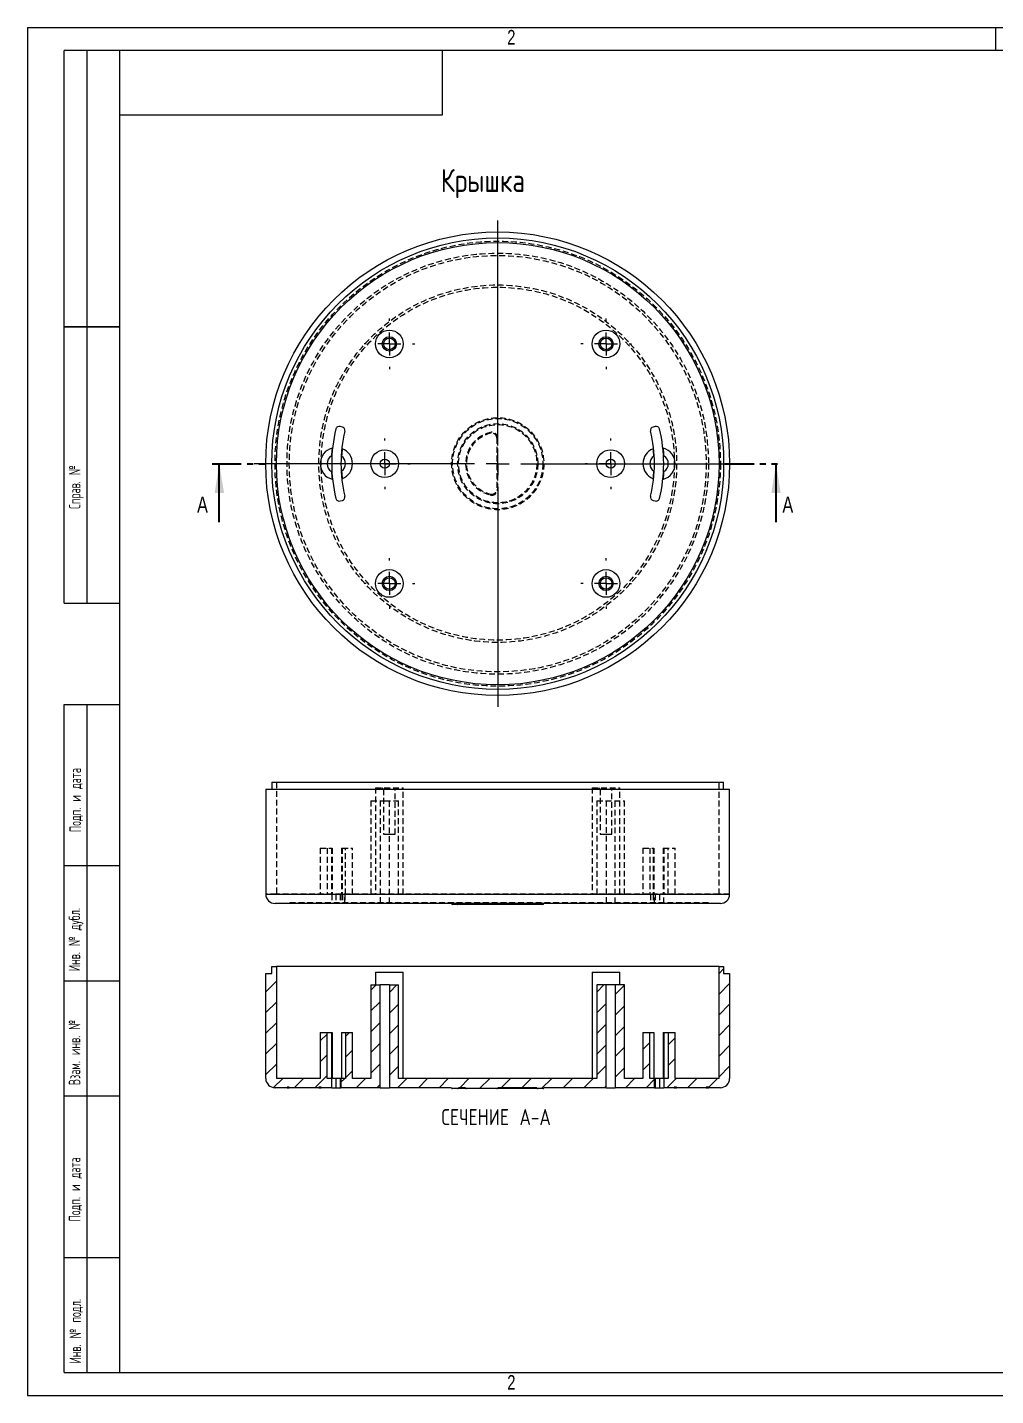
# Model space of a CAD drawing. Header units: millimetres. Extents: x 0 to 420, y 0 to 297.
# Drawn here: x 0 to 210, y 0 to 297 of the extents above; entities that cross this region are included whole.
import ezdxf

# ---------------------------------------------------------------- set-up
doc = ezdxf.new("R2010")
doc.units = ezdxf.units.MM
doc.linetypes.add('HIDDEN', pattern=[1.905, 1.27, -0.635])
doc.linetypes.add('PHANTOM', pattern=[12.7, 6.35, -1.27, 1.27, -1.27, 1.27, -1.27])
doc.layers.add('ОСЕВЫЕ', color=7, linetype='Continuous')
doc.styles.add('SLDTEXTSTYLE1', font='TXT', dxfattribs={"width": 0.605, "bigfont": 'bigfont'})
doc.styles.add('SLDTEXTSTYLE3', font='TXT', dxfattribs={"width": 0.75})
doc.styles.add('SLDTEXTSTYLE4', font='TXT', dxfattribs={"width": 0.75, "bigfont": 'bigfont'})

# ---------------------------------------------------------------- blocks, each defined once
blk = doc.blocks.new('SW_CENTERMARKSYMBOL_0')
at = {"color": 0, "linetype": 'Continuous', "lineweight": 0}
for p, q in [((0, 5), (0, 52.8)), ((-5, 0), (-52.8, 0)), ((0, 0), (-2.5, 0)), ((0, 0), (0, 2.5)), ((0, 0), (0, -2.5)), ((0, 0), (2.5, 0)), ((5, 0), (52.8, 0)), ((0, -5), (0, -52.8))]:
    blk.add_line(p, q, dxfattribs=at)
blk = doc.blocks.new('SW_CENTERMARKSYMBOL_1')
at = {"color": 0, "linetype": 'Continuous', "lineweight": 0}
for p, q in [((0, 5), (0, 5.5)), ((-5, 0), (-5.5, 0)), ((0, 0), (-2.5, 0)), ((0, 0), (0, 2.5)), ((0, 0), (0, -2.5)), ((0, 0), (2.5, 0)), ((5, 0), (5.5, 0)), ((0, -5), (0, -5.5))]:
    blk.add_line(p, q, dxfattribs=at)
blk = doc.blocks.new('SW_CENTERMARKSYMBOL_2')
at = {"color": 0, "linetype": 'Continuous', "lineweight": 0}
for p, q in [((0, 5), (0, 5.5)), ((-5, 0), (-5.5, 0)), ((0, 0), (-2.5, 0)), ((0, 0), (0, 2.5)), ((0, 0), (0, -2.5)), ((0, 0), (2.5, 0)), ((5, 0), (5.5, 0)), ((0, -5), (0, -5.5))]:
    blk.add_line(p, q, dxfattribs=at)
blk = doc.blocks.new('SW_CENTERMARKSYMBOL_3')
at = {"color": 0, "linetype": 'Continuous', "lineweight": 0}
for p, q in [((0, 5), (0, 5.5)), ((-5, 0), (-5.5, 0)), ((0, 0), (-2.5, 0)), ((0, 0), (0, 2.5)), ((0, 0), (0, -2.5)), ((0, 0), (2.5, 0)), ((5, 0), (5.5, 0)), ((0, -5), (0, -5.5))]:
    blk.add_line(p, q, dxfattribs=at)
blk = doc.blocks.new('SW_CENTERMARKSYMBOL_4')
at = {"color": 0, "linetype": 'Continuous', "lineweight": 0}
for p, q in [((0, 5), (0, 5.5)), ((-5, 0), (-5.5, 0)), ((0, 0), (-2.5, 0)), ((0, 0), (0, 2.5)), ((0, 0), (0, -2.5)), ((0, 0), (2.5, 0)), ((5, 0), (5.5, 0)), ((0, -5), (0, -5.5))]:
    blk.add_line(p, q, dxfattribs=at)
blk = doc.blocks.new('SW_CENTERMARKSYMBOL_5')
at = {"color": 0, "linetype": 'Continuous', "lineweight": 0}
for p, q in [((0, 5), (0, 5.5)), ((-5, 0), (-5.5, 0)), ((0, 0), (-2.5, 0)), ((0, 0), (0, 2.5)), ((0, 0), (0, -2.5)), ((0, 0), (2.5, 0)), ((5, 0), (5.5, 0)), ((0, -5), (0, -5.5))]:
    blk.add_line(p, q, dxfattribs=at)
blk = doc.blocks.new('SW_CENTERMARKSYMBOL_6')
at = {"color": 0, "linetype": 'Continuous', "lineweight": 0}
for p, q in [((0, 5), (0, 5.5)), ((-5, 0), (-5.5, 0)), ((0, 0), (-2.5, 0)), ((0, 0), (0, 2.5)), ((0, 0), (0, -2.5)), ((0, 0), (2.5, 0)), ((5, 0), (5.5, 0)), ((0, -5), (0, -5.5))]:
    blk.add_line(p, q, dxfattribs=at)

msp = doc.modelspace()

# ---------------------------------------------------------------- hatches: boundary and pattern name
at = {"linetype": 'Continuous', "lineweight": 18}
h = msp.add_hatch(dxfattribs=at)
h.set_pattern_fill('ANSI31', angle=3e-322, style=0)
edge = h.paths.add_edge_path(flags=0)
edge.add_line((53.71, 66.84), (56.31, 66.84))
edge.add_line((56.31, 66.84), (56.31, 66.94))
edge.add_line((56.31, 66.94), (56.81, 66.94))
edge.add_line((56.81, 66.94), (56.81, 66.84))
edge.add_line((56.81, 66.84), (63.21, 66.84))
edge.add_line((63.21, 66.84), (63.21, 66.94))
edge.add_line((63.21, 66.94), (63.71, 66.94))
edge.add_line((63.71, 66.94), (63.71, 66.84))
edge.add_line((63.71, 66.84), (66.01, 66.84))
edge.add_line((66.01, 66.84), (66.01, 68.84))
edge.add_line((66.01, 68.84), (65.01, 68.84))
edge.add_line((65.01, 68.84), (65.01, 78.84))
edge.add_line((65.01, 78.84), (63.51, 78.84))
edge.add_line((63.51, 78.84), (63.51, 68.84))
edge.add_line((63.51, 68.84), (54.01, 68.84))
edge.add_line((54.01, 68.84), (54.01, 93.14))
edge.add_line((54.01, 93.14), (53.01, 93.14))
edge.add_line((53.01, 93.14), (53.01, 91.64))
edge.add_line((53.01, 91.64), (51.71, 91.64))
edge.add_line((51.71, 91.64), (51.71, 68.84))
edge.add_arc((53.71, 68.84), 2, 180, 270)
h = msp.add_hatch(dxfattribs=at)
h.set_pattern_fill('ANSI31', angle=3e-322, style=0)
edge = h.paths.add_edge_path(flags=0)
edge.add_line((147.21, 66.94), (147.71, 66.94))
edge.add_line((147.71, 66.94), (147.71, 66.84))
edge.add_line((147.71, 66.84), (150.31, 66.84))
edge.add_arc((150.31, 68.84), 2, 270, 360)
edge.add_line((152.31, 68.84), (152.31, 91.64))
edge.add_line((152.31, 91.64), (151.01, 91.64))
edge.add_line((151.01, 91.64), (151.01, 93.14))
edge.add_line((151.01, 93.14), (150.01, 93.14))
edge.add_line((150.01, 93.14), (150.01, 68.84))
edge.add_line((150.01, 68.84), (140.51, 68.84))
edge.add_line((140.51, 68.84), (140.51, 78.84))
edge.add_line((140.51, 78.84), (139.01, 78.84))
edge.add_line((139.01, 78.84), (139.01, 68.84))
edge.add_line((139.01, 68.84), (138.01, 68.84))
edge.add_line((138.01, 68.84), (138.01, 66.84))
edge.add_line((138.01, 66.84), (140.31, 66.84))
edge.add_line((140.31, 66.84), (140.31, 66.94))
edge.add_line((140.31, 66.94), (140.81, 66.94))
edge.add_line((140.81, 66.94), (140.81, 66.84))
edge.add_line((140.81, 66.84), (147.21, 66.84))
edge.add_line((147.21, 66.84), (147.21, 66.94))
h = msp.add_hatch(dxfattribs=at)
h.set_pattern_fill('ANSI31', angle=3e-322, style=0)
h.paths.add_polyline_path([(68.01, 66.84), (76.51, 66.84), (76.51, 89.14), (74.51, 89.14), (74.51, 68.84), (70.51, 68.84), (70.51, 78.84), (69.01, 78.84), (69.01, 68.84), (68.01, 68.84)], flags=0)
h = msp.add_hatch(dxfattribs=at)
h.set_pattern_fill('ANSI31', angle=3e-322, style=0)
edge = h.paths.add_edge_path(flags=0)
edge.add_arc((95.24, 66.84), 0.2, 180, 270)
edge.add_line((95.24, 66.64), (101.81, 66.64))
edge.add_arc((101.81, 66.84), 0.2, 270, 360)
edge.add_line((102.01, 66.84), (110.5, 66.84))
edge.add_arc((110.7, 66.84), 0.2, 180, 270)
edge.add_line((110.7, 66.64), (111.81, 66.64))
edge.add_arc((111.81, 66.84), 0.2, 270, 360)
edge.add_line((112.01, 66.84), (125.51, 66.84))
edge.add_line((125.51, 66.84), (125.51, 89.14))
edge.add_line((125.51, 89.14), (123.51, 89.14))
edge.add_line((123.51, 89.14), (123.51, 68.84))
edge.add_line((123.51, 68.84), (80.51, 68.84))
edge.add_line((80.51, 68.84), (80.51, 89.14))
edge.add_line((80.51, 89.14), (78.51, 89.14))
edge.add_line((78.51, 89.14), (78.51, 66.84))
edge.add_line((78.51, 66.84), (92.01, 66.84))
edge.add_arc((92.21, 66.84), 0.2, 180, 270)
edge.add_line((92.21, 66.64), (93.31, 66.64))
edge.add_arc((93.31, 66.84), 0.2, 270, 360)
edge.add_line((93.51, 66.84), (95.04, 66.84))
h = msp.add_hatch(dxfattribs=at)
h.set_pattern_fill('ANSI31', angle=3e-322, style=0)
h.paths.add_polyline_path([(127.51, 66.84), (136.01, 66.84), (136.01, 68.84), (135.01, 68.84), (135.01, 78.84), (133.51, 78.84), (133.51, 68.84), (129.51, 68.84), (129.51, 89.14), (127.51, 89.14)], flags=0)

# ---------------------------------------------------------------- linework, layer by layer
at = {"color": 7, "linetype": 'Continuous', "lineweight": 25}
for p, q in [((8, 172), (8, 292)), ((20, 292), (8, 292)), ((8, 172), (8, 292)), ((13, 172), (13, 292)), ((13, 172), (13, 292)), ((20, 292), (20, 5)), ((415, 292), (20, 292)), ((20, 292), (20, 5)), ((90, 278), (90, 292)), ((20, 278), (90, 278)), ((8, 232), (20, 232)), ((20, 232), (8, 232)), ((68.31, 210.24), (67.83, 210.37)), ((136.18, 210.37), (135.7, 210.24)), ((67.83, 194.2), (68.31, 194.33)), ((135.7, 194.33), (136.18, 194.2)), ((8, 172), (20, 172)), ((8, 5), (8, 150)), ((8, 150), (20, 150)), ((13, 5), (13, 150)), ((51.71, 131.64), (51.71, 108.84)), ((51.71, 131.64), (102.01, 131.64)), ((53.01, 133.14), (53.01, 131.64)), ((53.01, 133.14), (102.01, 133.14)), ((102.01, 133.14), (151.01, 133.14)), ((102.01, 131.64), (152.31, 131.64)), ((151.01, 131.64), (151.01, 133.14)), ((152.31, 108.84), (152.31, 131.64)), ((20, 115), (8, 115)), ((150.31, 106.84), (53.71, 106.84)), ((111.81, 106.64), (92.21, 106.64)), ((53.01, 91.64), (53.01, 93.14)), ((53.01, 93.14), (54.01, 93.14)), ((54.01, 93.14), (54.01, 68.84)), ((150.01, 93.14), (54.01, 93.14)), ((150.01, 68.84), (150.01, 93.14)), ((150.01, 93.14), (151.01, 93.14)), ((151.01, 93.14), (151.01, 91.64)), ((20, 90), (8, 90)), ((51.71, 68.84), (51.71, 91.64)), ((51.71, 91.64), (53.01, 91.64)), ((74.51, 89.14), (74.51, 68.84)), ((74.51, 89.14), (76.51, 89.14)), ((75.51, 91.94), (75.51, 89.14)), ((75.51, 91.94), (78.51, 91.94)), ((78.51, 89.14), (76.51, 89.14)), ((76.51, 66.84), (76.51, 89.14)), ((78.51, 91.94), (81.51, 91.94)), ((78.51, 89.14), (78.51, 66.84)), ((78.51, 89.14), (80.51, 89.14)), ((80.51, 68.84), (80.51, 89.14)), ((81.51, 68.84), (81.51, 91.94)), ((122.51, 91.94), (122.51, 68.84)), ((122.51, 91.94), (125.51, 91.94)), ((123.51, 89.14), (123.51, 68.84)), ((125.51, 89.14), (123.51, 89.14)), ((125.51, 91.94), (128.51, 91.94)), ((125.51, 66.84), (125.51, 89.14)), ((127.51, 89.14), (125.51, 89.14)), ((127.51, 89.14), (127.51, 66.84)), ((129.51, 89.14), (127.51, 89.14)), ((128.51, 89.14), (128.51, 91.94)), ((129.51, 68.84), (129.51, 89.14)), ((151.01, 91.64), (152.31, 91.64)), ((152.31, 91.64), (152.31, 68.84)), ((63.51, 78.84), (63.51, 68.84)), ((63.51, 78.84), (65.01, 78.84)), ((65.01, 68.84), (65.01, 78.84)), ((65.01, 78.84), (65.95, 78.84)), ((65.95, 78.84), (65.95, 68.84)), ((65.95, 78.84), (66.08, 78.84)), ((66.08, 78.84), (66.08, 68.84)), ((68.15, 78.84), (68.15, 68.84)), ((68.15, 78.84), (69.01, 78.84)), ((69.01, 78.84), (69.01, 68.84)), ((69.01, 78.84), (70.51, 78.84)), ((70.51, 68.84), (70.51, 78.84)), ((133.51, 78.84), (133.51, 68.84)), ((133.51, 78.84), (135.01, 78.84)), ((135.01, 68.84), (135.01, 78.84)), ((135.01, 78.84), (135.86, 78.84)), ((135.86, 78.84), (135.86, 68.84)), ((137.93, 78.84), (137.93, 68.84)), ((137.93, 78.84), (138.06, 78.84)), ((138.06, 78.84), (138.06, 68.84)), ((138.06, 78.84), (139.01, 78.84)), ((139.01, 78.84), (139.01, 68.84)), ((139.01, 78.84), (140.51, 78.84)), ((140.51, 68.84), (140.51, 78.84)), ((63.51, 68.84), (54.01, 68.84)), ((66.01, 68.84), (65.01, 68.84)), ((66.91, 68.84), (66.01, 68.84)), ((66.01, 66.84), (66.01, 68.84)), ((66.91, 68.84), (66.91, 66.84)), ((67.83, 68.84), (66.91, 68.84)), ((67.83, 68.84), (67.83, 66.84)), ((68.01, 68.84), (67.83, 68.84)), ((68.01, 68.84), (68.01, 66.84)), ((69.01, 68.84), (68.01, 68.84)), ((74.51, 68.84), (70.51, 68.84)), ((123.51, 68.84), (80.51, 68.84)), ((133.51, 68.84), (129.51, 68.84)), ((136.01, 68.84), (135.01, 68.84)), ((136.01, 66.84), (136.01, 68.84)), ((136.18, 68.84), (136.01, 68.84)), ((136.18, 68.84), (136.18, 66.84)), ((137.1, 68.84), (136.18, 68.84)), ((137.1, 68.84), (137.1, 66.84)), ((138.01, 68.84), (137.1, 68.84)), ((138.01, 68.84), (138.01, 66.84)), ((139.01, 68.84), (138.01, 68.84)), ((150.01, 68.84), (140.51, 68.84)), ((56.31, 66.84), (53.71, 66.84)), ((56.31, 66.84), (56.31, 66.94)), ((56.81, 66.94), (56.31, 66.94)), ((56.31, 66.84), (56.81, 66.84)), ((56.81, 66.84), (56.81, 66.94)), ((63.21, 66.84), (56.81, 66.84)), ((63.21, 66.84), (63.21, 66.94)), ((63.71, 66.94), (63.21, 66.94)), ((63.21, 66.84), (63.71, 66.84)), ((63.71, 66.84), (63.71, 66.94)), ((66.01, 66.84), (63.71, 66.84)), ((66.01, 66.84), (66.91, 66.84)), ((66.91, 66.84), (67.83, 66.84)), ((67.83, 66.84), (68.01, 66.84)), ((76.51, 66.84), (68.01, 66.84)), ((76.51, 66.84), (78.51, 66.84)), ((92.01, 66.84), (78.51, 66.84)), ((93.31, 66.64), (92.21, 66.64)), ((95.24, 66.64), (93.31, 66.64)), ((95.04, 66.84), (93.51, 66.84)), ((101.81, 66.64), (95.24, 66.64)), ((110.7, 66.64), (101.81, 66.64)), ((110.5, 66.84), (102.01, 66.84)), ((111.81, 66.64), (110.7, 66.64)), ((125.51, 66.84), (112.01, 66.84)), ((125.51, 66.84), (127.51, 66.84)), ((136.01, 66.84), (127.51, 66.84)), ((136.01, 66.84), (136.18, 66.84)), ((136.18, 66.84), (137.1, 66.84)), ((137.1, 66.84), (138.01, 66.84)), ((140.31, 66.84), (138.01, 66.84)), ((140.31, 66.94), (140.31, 66.84)), ((140.81, 66.94), (140.31, 66.94)), ((140.31, 66.84), (140.81, 66.84)), ((140.81, 66.94), (140.81, 66.84)), ((147.21, 66.84), (140.81, 66.84)), ((147.21, 66.94), (147.21, 66.84)), ((147.71, 66.94), (147.21, 66.94)), ((147.21, 66.84), (147.71, 66.84)), ((147.71, 66.94), (147.71, 66.84)), ((150.31, 66.84), (147.71, 66.84)), ((20, 65), (8, 65)), ((8, 30), (20, 30)), ((8, 5), (20, 5)), ((20, 5), (415, 5))]:
    msp.add_line(p, q, dxfattribs=at)
at = {"color": 7, "linetype": 'HIDDEN', "lineweight": 18}
for p, q in [((100.46, 209.08), (100.51, 208.89)), ((101.81, 207.85), (101.81, 196.72)), ((101.81, 207.85), (102.01, 207.85)), ((102.01, 196.72), (102.01, 207.85)), ((101.81, 196.72), (102.01, 196.72)), ((100.46, 195.49), (100.51, 195.68)), ((54.01, 133.14), (54.01, 108.84)), ((75.51, 131.94), (81.51, 131.94)), ((75.51, 131.94), (75.51, 108.84)), ((76.96, 131.94), (77.26, 131.64)), ((77.26, 131.64), (77.26, 121.84)), ((79.76, 131.64), (80.06, 131.94)), ((79.76, 121.84), (79.76, 131.64)), ((81.51, 108.84), (81.51, 131.94)), ((122.51, 131.94), (128.51, 131.94)), ((122.51, 131.94), (122.51, 108.84)), ((123.96, 131.94), (124.26, 131.64)), ((124.26, 131.64), (124.26, 121.84)), ((126.76, 131.64), (127.06, 131.94)), ((126.76, 121.84), (126.76, 131.64)), ((128.51, 108.84), (128.51, 131.94)), ((150.01, 108.84), (150.01, 133.14)), ((74.51, 129.14), (77.51, 129.14)), ((74.51, 129.14), (74.51, 108.84)), ((76.51, 129.14), (76.51, 106.84)), ((77.51, 129.14), (80.51, 129.14)), ((78.51, 106.84), (78.51, 129.14)), ((80.51, 108.84), (80.51, 129.14)), ((123.51, 129.14), (129.51, 129.14)), ((123.51, 129.14), (123.51, 108.84)), ((125.51, 129.14), (125.51, 106.84)), ((127.51, 106.84), (127.51, 129.14)), ((129.51, 108.84), (129.51, 129.14)), ((77.26, 121.84), (78.51, 121.84)), ((78.51, 121.84), (79.76, 121.84)), ((124.26, 121.84), (125.51, 121.84)), ((125.51, 121.84), (126.76, 121.84)), ((63.51, 118.84), (66.08, 118.84)), ((63.51, 118.84), (63.51, 108.84)), ((65.01, 118.84), (65.01, 108.84)), ((65.95, 118.84), (65.95, 108.84)), ((66.08, 118.84), (66.08, 108.84)), ((68.15, 118.84), (68.15, 108.84)), ((68.15, 118.84), (68.28, 118.84)), ((68.28, 118.84), (68.28, 108.84)), ((68.28, 118.84), (70.51, 118.84)), ((69.01, 108.84), (69.01, 118.84)), ((70.51, 108.84), (70.51, 118.84)), ((133.51, 118.84), (135.73, 118.84)), ((133.51, 118.84), (133.51, 108.84)), ((135.01, 118.84), (135.01, 108.84)), ((135.73, 118.84), (135.73, 108.84)), ((135.73, 118.84), (135.86, 118.84)), ((135.86, 118.84), (135.86, 108.84)), ((137.93, 118.84), (140.51, 118.84)), ((137.93, 118.84), (137.93, 108.84)), ((138.06, 118.84), (138.06, 108.84)), ((139.01, 108.84), (139.01, 118.84)), ((140.51, 108.84), (140.51, 118.84)), ((54.01, 108.84), (51.71, 108.84)), ((150.01, 108.84), (54.01, 108.84)), ((147.71, 106.94), (56.31, 106.94)), ((56.31, 106.94), (56.31, 106.84)), ((56.81, 106.94), (56.81, 106.84)), ((63.21, 106.94), (63.21, 106.84)), ((63.71, 106.94), (63.71, 106.84)), ((66.01, 108.84), (66.01, 106.84)), ((66.91, 108.84), (66.91, 106.84)), ((67.83, 108.84), (67.83, 106.84)), ((68.01, 108.84), (68.01, 106.84)), ((68.31, 108.84), (68.31, 106.84)), ((68.85, 108.84), (68.85, 106.84)), ((68.87, 106.84), (68.87, 108.84)), ((135.14, 108.84), (135.14, 106.84)), ((135.16, 108.84), (135.16, 106.84)), ((135.7, 108.84), (135.7, 106.84)), ((136.01, 106.84), (136.01, 108.84)), ((136.18, 108.84), (136.18, 106.84)), ((137.1, 108.84), (137.1, 106.84)), ((138.01, 106.84), (138.01, 108.84)), ((140.31, 106.84), (140.31, 106.94)), ((140.81, 106.84), (140.81, 106.94)), ((147.21, 106.84), (147.21, 106.94)), ((147.71, 106.84), (147.71, 106.94)), ((152.31, 108.84), (150.01, 108.84))]:
    msp.add_line(p, q, dxfattribs=at)
at = {"color": 7, "linetype": 'PHANTOM', "lineweight": 35}
for p, q in [((40.05, 202.29), (52.75, 202.29)), ((151.26, 202.29), (163.96, 202.29))]:
    msp.add_line(p, q, dxfattribs=at)
at = {"color": 7, "linetype": 'Continuous', "lineweight": 35}
for p, q in [((41.63, 189.59), (41.63, 202.29)), ((162.38, 189.59), (162.38, 202.29))]:
    msp.add_line(p, q, dxfattribs=at)
at = {"color": 8, "linetype": 'Continuous', "lineweight": 25}
msp.add_line((51.71, 108.84), (152.31, 108.84), dxfattribs=at)
at = {"color": 7, "linetype": 'Continuous', "lineweight": 25}
for centre, radius in [((102.01, 202.29), 50.3), ((102.01, 202.29), 49), ((102.01, 202.29), 48), ((78.51, 228.29), 3), ((78.51, 228.29), 1.55), ((78.51, 228.29), 1.25), ((125.51, 228.29), 3), ((125.51, 228.29), 1.55), ((125.51, 228.29), 1.25), ((77.51, 202.29), 3), ((126.51, 202.29), 3), ((77.51, 202.29), 1), ((126.51, 202.29), 1), ((78.51, 176.29), 3), ((125.51, 176.29), 3), ((78.51, 176.29), 1.55), ((78.51, 176.29), 1.25), ((125.51, 176.29), 1.55), ((125.51, 176.29), 1.25)]:
    msp.add_circle(centre, radius, dxfattribs=at)
at = {"color": 7, "linetype": 'HIDDEN', "lineweight": 18}
for radius in [48.3, 45.7, 45.2, 38.8, 38.3, 10, 9.8, 8.69, 8.49]:
    msp.add_circle((102.01, 202.29), radius, dxfattribs=at)
at = {"color": 7, "linetype": 'Continuous', "lineweight": 25}
for centre, radius, start, end in [((98.01, 202.29), 32, 166.3752, 193.6248), ((67.63, 209.65), 0.75, 75, 166.3752), ((98.01, 202.29), 30, 166.3976, 193.6024), ((68.12, 209.52), 0.75, 346.3976, 75), ((135.89, 209.52), 0.75, 105, 193.6024), ((106.01, 202.29), 30, 346.3976, 13.6024), ((136.38, 209.65), 0.75, 13.6248, 105), ((106.01, 202.29), 32, 346.3752, 13.6248), ((67.01, 202.29), 3.5, 105.2725, 254.7275), ((98.01, 202.29), 32.1, 173.9623, 176.9658), ((98.01, 202.29), 29.9, 173.7439, 176.8561), ((67.01, 202.29), 3.5, 291.4175, 68.5825), ((137.01, 202.29), 3.5, 111.4175, 248.5825), ((106.01, 202.29), 29.9, 3.1439, 6.2561), ((106.01, 202.29), 32.1, 3.0342, 6.0377), ((137.01, 202.29), 3.5, 285.2725, 74.7275), ((67.01, 202.29), 2, 121.8367, 238.1633), ((67.01, 202.29), 2, 304.9247, 55.0753), ((137.01, 202.29), 2, 124.9247, 235.0753), ((137.01, 202.29), 2, 301.8367, 58.1633), ((98.01, 202.29), 32.1, 183.0342, 186.0377), ((98.01, 202.29), 29.9, 183.1439, 186.2561), ((106.01, 202.29), 29.9, 353.7439, 356.8561), ((106.01, 202.29), 32.1, 353.9623, 356.9658), ((67.63, 194.92), 0.75, 193.6248, 285), ((68.12, 195.05), 0.75, 285, 13.6024), ((135.89, 195.05), 0.75, 166.3976, 255), ((136.38, 194.92), 0.75, 255, 346.3752), ((53.71, 108.84), 2, 180, 270), ((150.31, 108.84), 2, 270, 0), ((92.21, 106.84), 0.2, 180, 270), ((111.81, 106.84), 0.2, 270, 0), ((53.71, 68.84), 2, 180, 270), ((150.31, 68.84), 2, 270, 0), ((92.21, 66.84), 0.2, 180, 270), ((93.31, 66.84), 0.2, 270, 0), ((95.24, 66.84), 0.2, 180, 270), ((101.81, 66.84), 0.2, 270, 0), ((110.7, 66.84), 0.2, 180, 270), ((111.81, 66.84), 0.2, 270, 0)]:
    msp.add_arc(centre, radius, start, end, dxfattribs=at)
at = {"color": 7, "linetype": 'HIDDEN', "lineweight": 18}
for centre, radius, start, end in [((102.01, 202.29), 6.97, 102.7818, 257.2182), ((102.01, 202.29), 6.77, 102.7818, 257.2182), ((100.74, 207.85), 1.26, 0, 102.7818), ((100.74, 207.85), 1.06, 0, 102.7818), ((100.74, 196.72), 1.26, 257.2182, 0), ((100.74, 196.72), 1.06, 257.2182, 0), ((93.31, 106.84), 0.2, 270, 0), ((95.24, 106.84), 0.2, 180, 270), ((100.72, 106.79), 0.264, 169.6036, 215.3466), ((101.81, 106.84), 0.2, 270, 0), ((110.7, 106.84), 0.2, 180, 270)]:
    msp.add_arc(centre, radius, start, end, dxfattribs=at)
at = {"color": 7, "linetype": 'Continuous', "lineweight": 35}
for points in [[(41.63, 202.29), (40.62, 195.94), (42.65, 195.94)], [(162.38, 202.29), (161.36, 195.94), (163.39, 195.94)]]:
    msp.add_solid(points, dxfattribs=at)
at = {"layer": 'ОСЕВЫЕ', "lineweight": 18}
for p, q in [((0, 297), (420, 297)), ((0, 297), (0, 0)), ((0, 0), (420, 0))]:
    msp.add_line(p, q, dxfattribs=at)
at = {"layer": 'ОСЕВЫЕ', "lineweight": 25}
msp.add_line((210, 297), (210, 292), dxfattribs=at)

# ---------------------------------------------------------------- block references
at = {"color": 7, "linetype": 'Continuous', "lineweight": 0}
for name, p in [('SW_CENTERMARKSYMBOL_0', (102.01, 202.29)), ('SW_CENTERMARKSYMBOL_3', (78.51, 228.29)), ('SW_CENTERMARKSYMBOL_2', (125.51, 228.29)), ('SW_CENTERMARKSYMBOL_5', (77.51, 202.29)), ('SW_CENTERMARKSYMBOL_6', (126.51, 202.29)), ('SW_CENTERMARKSYMBOL_4', (78.51, 176.29)), ('SW_CENTERMARKSYMBOL_1', (125.51, 176.29))]:
    msp.add_blockref(name, p, dxfattribs=at)

# ---------------------------------------------------------------- texts
for s, insert, char_height, attachment_point, style in [('2', (104.97, 296.45), 3.17, 2, 'SLDTEXTSTYLE3'), ('\\M+1844B\\M+18482\\M+1848D\\M+1848A\\M+1847B\\M+18470', (89.68, 266.27), 5, 1, 'SLDTEXTSTYLE4'), ('\\M+18452\\M+18445\\M+18458\\M+18445\\M+1844E\\M+18449\\M+18445 A-A', (101.67, 62.22), 3.5, 2, 'SLDTEXTSTYLE4'), ('2', (104.97, 4.45), 3.17, 2, 'SLDTEXTSTYLE3')]:
    msp.add_mtext(s, dxfattribs=dict(at, insert=insert, char_height=char_height, attachment_point=attachment_point, style=style))
at = {"color": 7, "linetype": 'Continuous', "lineweight": 0, "char_height": 2.5, "attachment_point": 1, "rotation": 90, "style": 'SLDTEXTSTYLE1'}
for s, insert in [('\\M+18452\\M+18481\\M+18482\\M+18470\\M+18472. \\M+18782', (9, 192.45)), ('\\M+18450\\M+18480\\M+18474\\M+18481. \\M+18479 \\M+18474\\M+18470\\M+18484\\M+18470', (9.14, 122.3)), ('\\M+18449\\M+1847E\\M+18472. \\M+18782 \\M+18474\\M+18485\\M+18471\\M+1847C.', (8.95, 92.12)), ('\\M+18442\\M+18478\\M+18470\\M+1847D. \\M+18479\\M+1847E\\M+18472. \\M+18782', (8.97, 67.4)), ('\\M+18450\\M+18480\\M+18474\\M+18481. \\M+18479 \\M+18474\\M+18470\\M+18484\\M+18470', (8.99, 37.79)), ('\\M+18449\\M+1847E\\M+18472. \\M+18782 \\M+18481\\M+18480\\M+18474\\M+1847C.', (9.15, 6.96))]:
    msp.add_mtext(s, dxfattribs=dict(at, insert=insert))
at = {"color": 7, "linetype": 'Continuous', "char_height": 3.5, "attachment_point": 1, "style": 'SLDTEXTSTYLE3'}
for insert in [(36.81, 195.14), (163.76, 195.14)]:
    msp.add_mtext('A', dxfattribs=dict(at, insert=insert))

doc.saveas('drawing.dxf')
